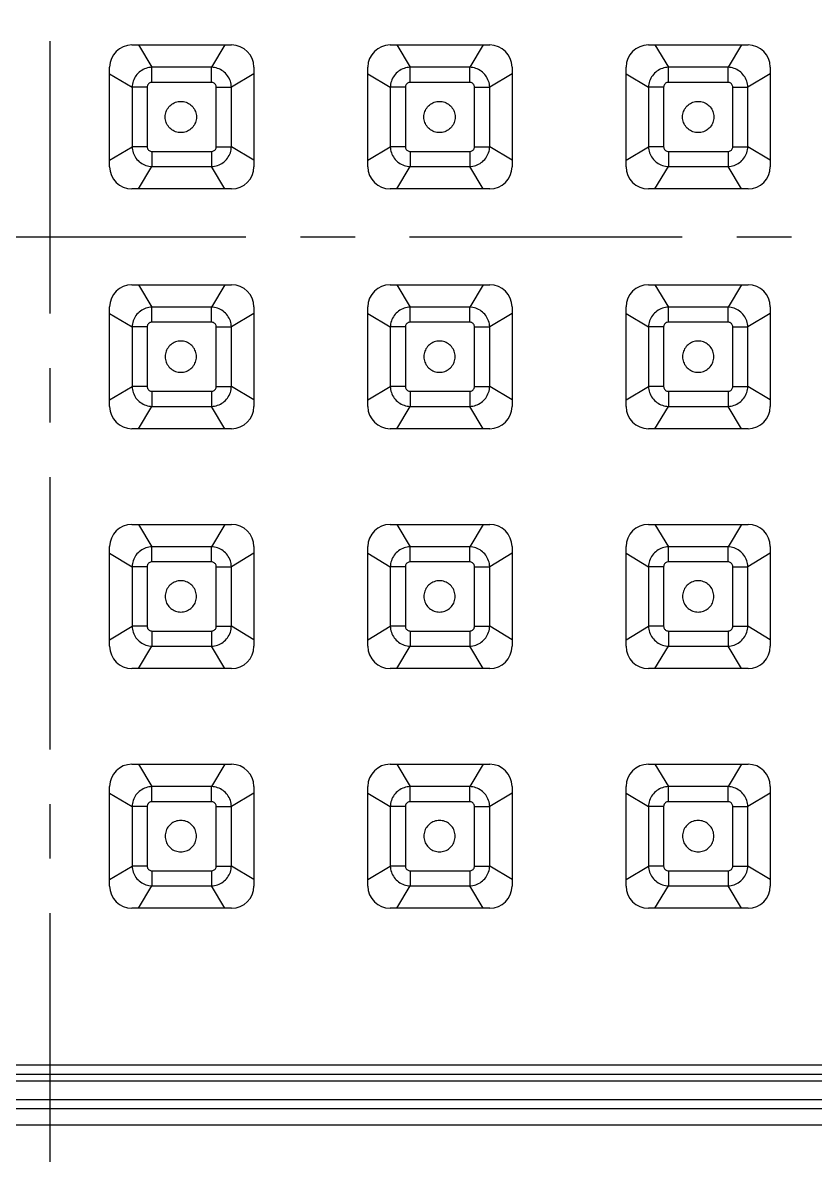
# Model space of a CAD drawing. Extents: x 3970 to 4390, y 960 to 1257.
# Drawn here: x 4082.11 to 4107.55, y 1004.4 to 1040.78 of the extents above; entities that cross this region are included whole.
import ezdxf

# ---------------------------------------------------------------- set-up
doc = ezdxf.new("R2010")
doc.units = 0
doc.header["$LTSCALE"] = 7
doc.header["$MEASUREMENT"] = 0
doc.linetypes.add('CENTER', pattern=[2, 1.25, -0.25, 0.25, -0.25])
doc.layers.get('0').update_dxf_attribs({"color": 2, "linetype": 'CONTINUOUS'})
doc.layers.add('CL', color=1, linetype='CENTER')

msp = doc.modelspace()

# ---------------------------------------------------------------- linework, layer by layer
at = {"linetype": 'Continuous'}
for p, q in [((4085.616, 1040.062), (4088.816, 1040.062)), ((4085.829, 1040.062), (4086.259, 1039.344)), ((4088.604, 1040.062), (4088.173, 1039.344)), ((4093.902, 1040.062), (4097.102, 1040.062)), ((4094.114, 1040.062), (4094.545, 1039.344)), ((4096.889, 1040.062), (4096.459, 1039.344)), ((4102.188, 1040.062), (4105.388, 1040.062)), ((4102.4, 1040.062), (4102.831, 1039.344)), ((4105.175, 1040.062), (4104.744, 1039.344)), ((4084.904, 1036.149), (4084.904, 1039.349)), ((4086.259, 1038.859), (4086.259, 1039.344)), ((4088.173, 1039.344), (4086.259, 1039.344)), ((4088.173, 1038.859), (4088.173, 1039.344)), ((4089.529, 1039.349), (4089.529, 1036.149)), ((4093.189, 1036.149), (4093.189, 1039.349)), ((4094.545, 1038.859), (4094.545, 1039.344)), ((4096.459, 1039.344), (4094.545, 1039.344)), ((4096.459, 1038.859), (4096.459, 1039.344)), ((4097.814, 1039.349), (4097.814, 1036.149)), ((4101.475, 1036.149), (4101.475, 1039.349)), ((4102.831, 1038.859), (4102.831, 1039.344)), ((4104.744, 1039.344), (4102.831, 1039.344)), ((4104.744, 1038.859), (4104.744, 1039.344)), ((4106.1, 1039.349), (4106.1, 1036.149)), ((4084.904, 1039.137), (4085.621, 1038.706)), ((4089.529, 1039.137), (4088.811, 1038.706)), ((4093.189, 1039.137), (4093.907, 1038.706)), ((4097.814, 1039.137), (4097.097, 1038.706)), ((4101.475, 1039.137), (4102.193, 1038.706)), ((4106.1, 1039.137), (4105.382, 1038.706)), ((4086.107, 1038.706), (4085.621, 1038.706)), ((4085.621, 1038.706), (4085.621, 1036.792)), ((4086.107, 1038.706), (4086.107, 1036.792)), ((4088.173, 1038.859), (4086.259, 1038.859)), ((4088.326, 1038.706), (4088.811, 1038.706)), ((4088.326, 1036.792), (4088.326, 1038.706)), ((4088.811, 1036.792), (4088.811, 1038.706)), ((4094.392, 1038.706), (4093.907, 1038.706)), ((4093.907, 1038.706), (4093.907, 1036.792)), ((4094.392, 1038.706), (4094.392, 1036.792)), ((4096.459, 1038.859), (4094.545, 1038.859)), ((4096.611, 1038.706), (4097.097, 1038.706)), ((4096.611, 1036.792), (4096.611, 1038.706)), ((4097.097, 1036.792), (4097.097, 1038.706)), ((4102.678, 1038.706), (4102.193, 1038.706)), ((4102.193, 1038.706), (4102.193, 1036.792)), ((4102.678, 1038.706), (4102.678, 1036.792)), ((4104.744, 1038.859), (4102.831, 1038.859)), ((4104.897, 1038.706), (4105.382, 1038.706)), ((4104.897, 1036.792), (4104.897, 1038.706)), ((4105.382, 1036.792), (4105.382, 1038.706)), ((4084.904, 1036.362), (4085.621, 1036.792)), ((4086.107, 1036.792), (4085.621, 1036.792)), ((4088.326, 1036.792), (4088.811, 1036.792)), ((4089.529, 1036.362), (4088.811, 1036.792)), ((4093.189, 1036.362), (4093.907, 1036.792)), ((4094.392, 1036.792), (4093.907, 1036.792)), ((4096.611, 1036.792), (4097.097, 1036.792)), ((4097.814, 1036.362), (4097.097, 1036.792)), ((4101.475, 1036.362), (4102.193, 1036.792)), ((4102.678, 1036.792), (4102.193, 1036.792)), ((4104.897, 1036.792), (4105.382, 1036.792)), ((4106.1, 1036.362), (4105.382, 1036.792)), ((4086.259, 1036.64), (4086.259, 1036.155)), ((4086.259, 1036.64), (4088.173, 1036.64)), ((4088.173, 1036.64), (4088.173, 1036.155)), ((4094.545, 1036.64), (4094.545, 1036.155)), ((4094.545, 1036.64), (4096.459, 1036.64)), ((4096.459, 1036.64), (4096.459, 1036.155)), ((4102.831, 1036.64), (4102.831, 1036.155)), ((4102.831, 1036.64), (4104.744, 1036.64)), ((4104.744, 1036.64), (4104.744, 1036.155)), ((4085.829, 1035.437), (4086.259, 1036.155)), ((4086.259, 1036.155), (4088.173, 1036.155)), ((4088.604, 1035.437), (4088.173, 1036.155)), ((4094.114, 1035.437), (4094.545, 1036.155)), ((4094.545, 1036.155), (4096.459, 1036.155)), ((4096.889, 1035.437), (4096.459, 1036.155)), ((4102.4, 1035.437), (4102.831, 1036.155)), ((4102.831, 1036.155), (4104.744, 1036.155)), ((4105.175, 1035.437), (4104.744, 1036.155)), ((4088.816, 1035.437), (4085.616, 1035.437)), ((4097.102, 1035.437), (4093.902, 1035.437)), ((4105.388, 1035.437), (4102.188, 1035.437)), ((4085.616, 1032.362), (4088.816, 1032.362)), ((4085.829, 1032.362), (4086.259, 1031.644)), ((4088.604, 1032.362), (4088.173, 1031.644)), ((4093.902, 1032.362), (4097.102, 1032.362)), ((4094.114, 1032.362), (4094.545, 1031.644)), ((4096.889, 1032.362), (4096.459, 1031.644)), ((4102.188, 1032.362), (4105.388, 1032.362)), ((4102.4, 1032.362), (4102.831, 1031.644)), ((4105.175, 1032.362), (4104.744, 1031.644)), ((4084.904, 1028.449), (4084.904, 1031.649)), ((4089.529, 1031.649), (4089.529, 1028.449)), ((4093.189, 1028.449), (4093.189, 1031.649)), ((4097.814, 1031.649), (4097.814, 1028.449)), ((4101.475, 1028.449), (4101.475, 1031.649)), ((4106.1, 1031.649), (4106.1, 1028.449)), ((4084.904, 1031.437), (4085.621, 1031.006)), ((4086.259, 1031.159), (4086.259, 1031.644)), ((4088.173, 1031.644), (4086.259, 1031.644)), ((4088.173, 1031.159), (4088.173, 1031.644)), ((4089.529, 1031.437), (4088.811, 1031.006)), ((4093.189, 1031.437), (4093.907, 1031.006)), ((4094.545, 1031.159), (4094.545, 1031.644)), ((4096.459, 1031.644), (4094.545, 1031.644)), ((4096.459, 1031.159), (4096.459, 1031.644)), ((4097.814, 1031.437), (4097.097, 1031.006)), ((4101.475, 1031.437), (4102.193, 1031.006)), ((4102.831, 1031.159), (4102.831, 1031.644)), ((4104.744, 1031.644), (4102.831, 1031.644)), ((4104.744, 1031.159), (4104.744, 1031.644)), ((4106.1, 1031.437), (4105.382, 1031.006)), ((4086.107, 1031.006), (4085.621, 1031.006)), ((4085.621, 1031.006), (4085.621, 1029.092)), ((4086.107, 1031.006), (4086.107, 1029.092)), ((4088.173, 1031.159), (4086.259, 1031.159)), ((4088.326, 1031.006), (4088.811, 1031.006)), ((4088.326, 1029.092), (4088.326, 1031.006)), ((4088.811, 1029.092), (4088.811, 1031.006)), ((4093.907, 1031.006), (4093.907, 1029.092)), ((4094.392, 1031.006), (4093.907, 1031.006)), ((4094.392, 1031.006), (4094.392, 1029.092)), ((4096.459, 1031.159), (4094.545, 1031.159)), ((4096.611, 1029.092), (4096.611, 1031.006)), ((4096.611, 1031.006), (4097.097, 1031.006)), ((4097.097, 1029.092), (4097.097, 1031.006)), ((4102.193, 1031.006), (4102.193, 1029.092)), ((4102.678, 1031.006), (4102.193, 1031.006)), ((4102.678, 1031.006), (4102.678, 1029.092)), ((4104.744, 1031.159), (4102.831, 1031.159)), ((4104.897, 1029.092), (4104.897, 1031.006)), ((4104.897, 1031.006), (4105.382, 1031.006)), ((4105.382, 1029.092), (4105.382, 1031.006)), ((4084.904, 1028.662), (4085.621, 1029.092)), ((4086.107, 1029.092), (4085.621, 1029.092)), ((4086.259, 1028.94), (4086.259, 1028.455)), ((4086.259, 1028.94), (4088.173, 1028.94)), ((4088.173, 1028.94), (4088.173, 1028.455)), ((4088.326, 1029.092), (4088.811, 1029.092)), ((4089.529, 1028.662), (4088.811, 1029.092)), ((4093.189, 1028.662), (4093.907, 1029.092)), ((4094.392, 1029.092), (4093.907, 1029.092)), ((4094.545, 1028.94), (4094.545, 1028.455)), ((4094.545, 1028.94), (4096.459, 1028.94)), ((4096.459, 1028.94), (4096.459, 1028.455)), ((4096.611, 1029.092), (4097.097, 1029.092)), ((4097.814, 1028.662), (4097.097, 1029.092)), ((4101.475, 1028.662), (4102.193, 1029.092)), ((4102.678, 1029.092), (4102.193, 1029.092)), ((4102.831, 1028.94), (4102.831, 1028.455)), ((4102.831, 1028.94), (4104.744, 1028.94)), ((4104.744, 1028.94), (4104.744, 1028.455)), ((4104.897, 1029.092), (4105.382, 1029.092)), ((4106.1, 1028.662), (4105.382, 1029.092)), ((4085.829, 1027.737), (4086.259, 1028.455)), ((4086.259, 1028.455), (4088.173, 1028.455)), ((4088.604, 1027.737), (4088.173, 1028.455)), ((4094.114, 1027.737), (4094.545, 1028.455)), ((4094.545, 1028.455), (4096.459, 1028.455)), ((4096.889, 1027.737), (4096.459, 1028.455)), ((4102.4, 1027.737), (4102.831, 1028.455)), ((4102.831, 1028.455), (4104.744, 1028.455)), ((4105.175, 1027.737), (4104.744, 1028.455)), ((4088.816, 1027.737), (4085.616, 1027.737)), ((4097.102, 1027.737), (4093.902, 1027.737)), ((4105.388, 1027.737), (4102.188, 1027.737)), ((4085.616, 1024.662), (4088.816, 1024.662)), ((4085.829, 1024.662), (4086.259, 1023.944)), ((4088.604, 1024.662), (4088.173, 1023.944)), ((4093.902, 1024.662), (4097.102, 1024.662)), ((4094.114, 1024.662), (4094.545, 1023.944)), ((4096.889, 1024.662), (4096.459, 1023.944)), ((4102.188, 1024.662), (4105.388, 1024.662)), ((4102.4, 1024.662), (4102.831, 1023.944)), ((4105.175, 1024.662), (4104.744, 1023.944)), ((4084.904, 1020.749), (4084.904, 1023.949)), ((4084.904, 1023.737), (4085.621, 1023.306)), ((4086.259, 1023.459), (4086.259, 1023.944)), ((4088.173, 1023.944), (4086.259, 1023.944)), ((4088.173, 1023.459), (4088.173, 1023.944)), ((4089.529, 1023.737), (4088.811, 1023.306)), ((4089.529, 1023.949), (4089.529, 1020.749)), ((4093.189, 1020.749), (4093.189, 1023.949)), ((4093.189, 1023.737), (4093.907, 1023.306)), ((4094.545, 1023.459), (4094.545, 1023.944)), ((4096.459, 1023.944), (4094.545, 1023.944)), ((4096.459, 1023.459), (4096.459, 1023.944)), ((4097.814, 1023.737), (4097.097, 1023.306)), ((4097.814, 1023.949), (4097.814, 1020.749)), ((4101.475, 1020.749), (4101.475, 1023.949)), ((4101.475, 1023.737), (4102.193, 1023.306)), ((4102.831, 1023.459), (4102.831, 1023.944)), ((4104.744, 1023.944), (4102.831, 1023.944)), ((4104.744, 1023.459), (4104.744, 1023.944)), ((4106.1, 1023.737), (4105.382, 1023.306)), ((4106.1, 1023.949), (4106.1, 1020.749)), ((4086.107, 1023.306), (4085.621, 1023.306)), ((4085.621, 1023.306), (4085.621, 1021.392)), ((4086.107, 1023.306), (4086.107, 1021.392)), ((4088.173, 1023.459), (4086.259, 1023.459)), ((4088.326, 1023.306), (4088.811, 1023.306)), ((4088.326, 1021.392), (4088.326, 1023.306)), ((4088.811, 1021.392), (4088.811, 1023.306)), ((4094.392, 1023.306), (4093.907, 1023.306)), ((4093.907, 1023.306), (4093.907, 1021.392)), ((4094.392, 1023.306), (4094.392, 1021.392)), ((4096.459, 1023.459), (4094.545, 1023.459)), ((4096.611, 1023.306), (4097.097, 1023.306)), ((4096.611, 1021.392), (4096.611, 1023.306)), ((4097.097, 1021.392), (4097.097, 1023.306)), ((4102.678, 1023.306), (4102.193, 1023.306)), ((4102.193, 1023.306), (4102.193, 1021.392)), ((4102.678, 1023.306), (4102.678, 1021.392)), ((4104.744, 1023.459), (4102.831, 1023.459)), ((4104.897, 1023.306), (4105.382, 1023.306)), ((4104.897, 1021.392), (4104.897, 1023.306)), ((4105.382, 1021.392), (4105.382, 1023.306)), ((4084.904, 1020.962), (4085.621, 1021.392)), ((4086.107, 1021.392), (4085.621, 1021.392)), ((4086.259, 1021.24), (4086.259, 1020.755)), ((4086.259, 1021.24), (4088.173, 1021.24)), ((4088.173, 1021.24), (4088.173, 1020.755)), ((4088.326, 1021.392), (4088.811, 1021.392)), ((4089.529, 1020.962), (4088.811, 1021.392)), ((4093.189, 1020.962), (4093.907, 1021.392)), ((4094.392, 1021.392), (4093.907, 1021.392)), ((4094.545, 1021.24), (4094.545, 1020.755)), ((4094.545, 1021.24), (4096.459, 1021.24)), ((4096.459, 1021.24), (4096.459, 1020.755)), ((4096.611, 1021.392), (4097.097, 1021.392)), ((4097.814, 1020.962), (4097.097, 1021.392)), ((4101.475, 1020.962), (4102.193, 1021.392)), ((4102.678, 1021.392), (4102.193, 1021.392)), ((4102.831, 1021.24), (4102.831, 1020.755)), ((4102.831, 1021.24), (4104.744, 1021.24)), ((4104.744, 1021.24), (4104.744, 1020.755)), ((4104.897, 1021.392), (4105.382, 1021.392)), ((4106.1, 1020.962), (4105.382, 1021.392)), ((4085.829, 1020.037), (4086.259, 1020.755)), ((4086.259, 1020.755), (4088.173, 1020.755)), ((4088.604, 1020.037), (4088.173, 1020.755)), ((4094.114, 1020.037), (4094.545, 1020.755)), ((4094.545, 1020.755), (4096.459, 1020.755)), ((4096.889, 1020.037), (4096.459, 1020.755)), ((4102.4, 1020.037), (4102.831, 1020.755)), ((4102.831, 1020.755), (4104.744, 1020.755)), ((4105.175, 1020.037), (4104.744, 1020.755)), ((4088.816, 1020.037), (4085.616, 1020.037)), ((4097.102, 1020.037), (4093.902, 1020.037)), ((4105.388, 1020.037), (4102.188, 1020.037)), ((4085.616, 1016.962), (4088.816, 1016.962)), ((4085.829, 1016.962), (4086.259, 1016.244)), ((4088.604, 1016.962), (4088.173, 1016.244)), ((4093.902, 1016.962), (4097.102, 1016.962)), ((4094.114, 1016.962), (4094.545, 1016.244)), ((4096.889, 1016.962), (4096.459, 1016.244)), ((4102.188, 1016.962), (4105.388, 1016.962)), ((4102.4, 1016.962), (4102.831, 1016.244)), ((4105.175, 1016.962), (4104.744, 1016.244)), ((4084.904, 1013.049), (4084.904, 1016.249)), ((4084.904, 1016.037), (4085.621, 1015.606)), ((4086.259, 1015.759), (4086.259, 1016.244)), ((4088.173, 1016.244), (4086.259, 1016.244)), ((4088.173, 1015.759), (4088.173, 1016.244)), ((4089.529, 1016.037), (4088.811, 1015.606)), ((4089.529, 1016.249), (4089.529, 1013.049)), ((4093.189, 1013.049), (4093.189, 1016.249)), ((4093.189, 1016.037), (4093.907, 1015.606)), ((4094.545, 1015.759), (4094.545, 1016.244)), ((4096.459, 1016.244), (4094.545, 1016.244)), ((4096.459, 1015.759), (4096.459, 1016.244)), ((4097.814, 1016.037), (4097.097, 1015.606)), ((4097.814, 1016.249), (4097.814, 1013.049)), ((4101.475, 1013.049), (4101.475, 1016.249)), ((4101.475, 1016.037), (4102.193, 1015.606)), ((4102.831, 1015.759), (4102.831, 1016.244)), ((4104.744, 1016.244), (4102.831, 1016.244)), ((4104.744, 1015.759), (4104.744, 1016.244)), ((4106.1, 1016.037), (4105.382, 1015.606)), ((4106.1, 1016.249), (4106.1, 1013.049)), ((4088.173, 1015.759), (4086.259, 1015.759)), ((4096.459, 1015.759), (4094.545, 1015.759)), ((4104.744, 1015.759), (4102.831, 1015.759)), ((4086.107, 1015.606), (4085.621, 1015.606)), ((4085.621, 1015.606), (4085.621, 1013.692)), ((4086.107, 1015.606), (4086.107, 1013.692)), ((4088.326, 1015.606), (4088.811, 1015.606)), ((4088.326, 1013.692), (4088.326, 1015.606)), ((4088.811, 1013.692), (4088.811, 1015.606)), ((4094.392, 1015.606), (4093.907, 1015.606)), ((4093.907, 1015.606), (4093.907, 1013.692)), ((4094.392, 1015.606), (4094.392, 1013.692)), ((4096.611, 1015.606), (4097.097, 1015.606)), ((4096.611, 1013.692), (4096.611, 1015.606)), ((4097.097, 1013.692), (4097.097, 1015.606)), ((4102.678, 1015.606), (4102.193, 1015.606)), ((4102.193, 1015.606), (4102.193, 1013.692)), ((4102.678, 1015.606), (4102.678, 1013.692)), ((4104.897, 1015.606), (4105.382, 1015.606)), ((4104.897, 1013.692), (4104.897, 1015.606)), ((4105.382, 1013.692), (4105.382, 1015.606)), ((4084.904, 1013.262), (4085.621, 1013.692)), ((4086.107, 1013.692), (4085.621, 1013.692)), ((4086.259, 1013.54), (4086.259, 1013.055)), ((4086.259, 1013.54), (4088.173, 1013.54)), ((4088.173, 1013.54), (4088.173, 1013.055)), ((4088.326, 1013.692), (4088.811, 1013.692)), ((4089.529, 1013.262), (4088.811, 1013.692)), ((4093.189, 1013.262), (4093.907, 1013.692)), ((4094.392, 1013.692), (4093.907, 1013.692)), ((4094.545, 1013.54), (4094.545, 1013.055)), ((4094.545, 1013.54), (4096.459, 1013.54)), ((4096.459, 1013.54), (4096.459, 1013.055)), ((4096.611, 1013.692), (4097.097, 1013.692)), ((4097.814, 1013.262), (4097.097, 1013.692)), ((4101.475, 1013.262), (4102.193, 1013.692)), ((4102.678, 1013.692), (4102.193, 1013.692)), ((4102.831, 1013.54), (4102.831, 1013.055)), ((4102.831, 1013.54), (4104.744, 1013.54)), ((4104.744, 1013.54), (4104.744, 1013.055)), ((4104.897, 1013.692), (4105.382, 1013.692)), ((4106.1, 1013.262), (4105.382, 1013.692)), ((4085.829, 1012.337), (4086.259, 1013.055)), ((4086.259, 1013.055), (4088.173, 1013.055)), ((4088.604, 1012.337), (4088.173, 1013.055)), ((4094.114, 1012.337), (4094.545, 1013.055)), ((4094.545, 1013.055), (4096.459, 1013.055)), ((4096.889, 1012.337), (4096.459, 1013.055)), ((4102.4, 1012.337), (4102.831, 1013.055)), ((4102.831, 1013.055), (4104.744, 1013.055)), ((4105.175, 1012.337), (4104.744, 1013.055)), ((4088.816, 1012.337), (4085.616, 1012.337)), ((4097.102, 1012.337), (4093.902, 1012.337)), ((4105.388, 1012.337), (4102.188, 1012.337))]:
    msp.add_line(p, q, dxfattribs=at)
at = {"color": 7, "linetype": 'Continuous'}
for p, q in [((4116.573, 1007.299), (4049.573, 1007.299)), ((4116.573, 1006.999), (4049.573, 1006.999)), ((4049.573, 1006.799), (4116.573, 1006.799)), ((4049.573, 1006.199), (4116.573, 1006.199)), ((4116.573, 1005.899), (4049.573, 1005.899))]:
    msp.add_line(p, q, dxfattribs=at)
at = {"linetype": 'Continuous'}
for centre, start, end in [((4085.616, 1039.349), 90, 180), ((4088.816, 1039.349), 0, 90), ((4093.902, 1039.349), 90, 180), ((4097.102, 1039.349), 0, 90), ((4102.188, 1039.349), 90, 180), ((4105.388, 1039.349), 0, 90), ((4085.616, 1036.149), 180, 270), ((4088.816, 1036.149), 270, 0), ((4093.902, 1036.149), 180, 270), ((4097.102, 1036.149), 270, 0), ((4102.188, 1036.149), 180, 270), ((4105.388, 1036.149), 270, 0), ((4085.616, 1031.649), 90, 180), ((4088.816, 1031.649), 0, 90), ((4093.902, 1031.649), 90, 180), ((4097.102, 1031.649), 0, 90), ((4102.188, 1031.649), 90, 180), ((4105.388, 1031.649), 0, 90), ((4085.616, 1028.449), 180, 270), ((4088.816, 1028.449), 270, 0), ((4093.902, 1028.449), 180, 270), ((4097.102, 1028.449), 270, 0), ((4102.188, 1028.449), 180, 270), ((4105.388, 1028.449), 270, 0), ((4085.616, 1023.949), 90, 180), ((4088.816, 1023.949), 0, 90), ((4093.902, 1023.949), 90, 180), ((4097.102, 1023.949), 0, 90), ((4102.188, 1023.949), 90, 180), ((4105.388, 1023.949), 0, 90), ((4085.616, 1020.749), 180, 270), ((4088.816, 1020.749), 270, 0), ((4093.902, 1020.749), 180, 270), ((4097.102, 1020.749), 270, 0), ((4102.188, 1020.749), 180, 270), ((4105.388, 1020.749), 270, 0), ((4085.616, 1016.249), 90, 180), ((4088.816, 1016.249), 0, 90), ((4093.902, 1016.249), 90, 180), ((4097.102, 1016.249), 0, 90), ((4102.188, 1016.249), 90, 180), ((4105.388, 1016.249), 0, 90), ((4085.616, 1013.049), 180, 270), ((4088.816, 1013.049), 270, 0), ((4093.902, 1013.049), 180, 270), ((4097.102, 1013.049), 270, 0), ((4102.188, 1013.049), 180, 270), ((4105.388, 1013.049), 270, 0)]:
    msp.add_arc(centre, 0.713, start, end, dxfattribs=at)
for points, start_tangent, end_tangent in [([(4086.259, 1039.344), (4086.066, 1039.309), (4085.89, 1039.216), (4085.749, 1039.075), (4085.657, 1038.899), (4085.621, 1038.706)], (-0.99963, -0.027186), (-0.026957, -0.999637)), ([(4088.811, 1038.706), (4088.776, 1038.899), (4088.683, 1039.075), (4088.542, 1039.216), (4088.366, 1039.309), (4088.173, 1039.344)], (-0.027186, 0.99963), (-0.999637, 0.026957)), ([(4094.545, 1039.344), (4094.352, 1039.309), (4094.176, 1039.216), (4094.035, 1039.075), (4093.942, 1038.899), (4093.907, 1038.706)], (-0.99963, -0.027186), (-0.026957, -0.999637)), ([(4097.097, 1038.706), (4097.061, 1038.899), (4096.969, 1039.075), (4096.828, 1039.216), (4096.652, 1039.309), (4096.459, 1039.344)], (-0.027186, 0.99963), (-0.999637, 0.026957)), ([(4102.831, 1039.344), (4102.638, 1039.309), (4102.462, 1039.216), (4102.321, 1039.075), (4102.228, 1038.899), (4102.193, 1038.706)], (-0.99963, -0.027186), (-0.026957, -0.999637)), ([(4105.382, 1038.706), (4105.347, 1038.899), (4105.255, 1039.075), (4105.113, 1039.216), (4104.938, 1039.309), (4104.744, 1039.344)], (-0.027186, 0.99963), (-0.999637, 0.026957)), ([(4086.259, 1038.859), (4086.214, 1038.852), (4086.171, 1038.83), (4086.136, 1038.795), (4086.114, 1038.751), (4086.107, 1038.706)], (-1, -0.000016), (0.000439, -1)), ([(4088.326, 1038.706), (4088.319, 1038.751), (4088.297, 1038.794), (4088.262, 1038.83), (4088.218, 1038.852), (4088.173, 1038.859)], (-0.000016, 1), (-1, -0.000439)), ([(4094.545, 1038.859), (4094.5, 1038.852), (4094.457, 1038.83), (4094.422, 1038.795), (4094.399, 1038.751), (4094.392, 1038.706)], (-1, -0.000016), (0.000439, -1)), ([(4096.611, 1038.706), (4096.604, 1038.751), (4096.582, 1038.794), (4096.547, 1038.83), (4096.504, 1038.852), (4096.459, 1038.859)], (-0.000016, 1), (-1, -0.000439)), ([(4102.831, 1038.859), (4102.786, 1038.852), (4102.742, 1038.83), (4102.707, 1038.795), (4102.685, 1038.751), (4102.678, 1038.706)], (-1, -0.000016), (0.000439, -1)), ([(4104.897, 1038.706), (4104.89, 1038.751), (4104.868, 1038.794), (4104.833, 1038.83), (4104.79, 1038.852), (4104.744, 1038.859)], (-0.000016, 1), (-1, -0.000439)), ([(4087.188, 1037.246), (4087.016, 1037.276), (4086.865, 1037.363), (4086.753, 1037.497), (4086.694, 1037.661), (4086.694, 1037.835), (4086.753, 1037.999), (4086.865, 1038.132), (4087.016, 1038.219), (4087.188, 1038.25)], (-1, 0), (1, 0)), ([(4087.188, 1038.25), (4087.359, 1038.219), (4087.51, 1038.132), (4087.622, 1037.999), (4087.681, 1037.835), (4087.681, 1037.661), (4087.622, 1037.497), (4087.51, 1037.363), (4087.359, 1037.276), (4087.188, 1037.246)], (1, 0), (-1, 0)), ([(4095.488, 1037.246), (4095.316, 1037.276), (4095.165, 1037.363), (4095.053, 1037.497), (4094.994, 1037.661), (4094.994, 1037.835), (4095.053, 1037.999), (4095.165, 1038.132), (4095.316, 1038.219), (4095.488, 1038.25)], (-1, 0), (1, 0)), ([(4095.488, 1038.25), (4095.659, 1038.219), (4095.81, 1038.132), (4095.922, 1037.999), (4095.981, 1037.835), (4095.981, 1037.661), (4095.922, 1037.497), (4095.81, 1037.363), (4095.659, 1037.276), (4095.488, 1037.246)], (1, 0), (-1, 0)), ([(4103.788, 1037.246), (4103.616, 1037.276), (4103.465, 1037.363), (4103.353, 1037.497), (4103.294, 1037.661), (4103.294, 1037.835), (4103.353, 1037.999), (4103.465, 1038.132), (4103.616, 1038.219), (4103.788, 1038.25)], (-1, 0), (1, 0)), ([(4103.788, 1038.25), (4103.959, 1038.219), (4104.11, 1038.132), (4104.222, 1037.999), (4104.281, 1037.835), (4104.281, 1037.661), (4104.222, 1037.497), (4104.11, 1037.363), (4103.959, 1037.276), (4103.788, 1037.246)], (1, 0), (-1, 0)), ([(4085.621, 1036.792), (4085.657, 1036.599), (4085.749, 1036.423), (4085.89, 1036.282), (4086.066, 1036.19), (4086.259, 1036.155)], (0.027186, -0.99963), (0.999637, -0.026957)), ([(4086.107, 1036.792), (4086.114, 1036.747), (4086.136, 1036.704), (4086.171, 1036.669), (4086.214, 1036.647), (4086.259, 1036.64)], (0.000016, -1), (1, 0.000439)), ([(4088.173, 1036.155), (4088.366, 1036.19), (4088.542, 1036.282), (4088.683, 1036.423), (4088.776, 1036.599), (4088.811, 1036.792)], (0.99963, 0.027186), (0.026957, 0.999637)), ([(4088.173, 1036.64), (4088.218, 1036.647), (4088.261, 1036.669), (4088.296, 1036.704), (4088.319, 1036.747), (4088.326, 1036.792)], (1, 0.000016), (-0.000439, 1)), ([(4093.907, 1036.792), (4093.942, 1036.599), (4094.035, 1036.423), (4094.176, 1036.282), (4094.352, 1036.19), (4094.545, 1036.155)], (0.027186, -0.99963), (0.999637, -0.026957)), ([(4094.392, 1036.792), (4094.399, 1036.747), (4094.421, 1036.704), (4094.456, 1036.669), (4094.5, 1036.647), (4094.545, 1036.64)], (0.000016, -1), (1, 0.000439)), ([(4096.459, 1036.155), (4096.652, 1036.19), (4096.828, 1036.282), (4096.969, 1036.423), (4097.061, 1036.599), (4097.097, 1036.792)], (0.99963, 0.027186), (0.026957, 0.999637)), ([(4096.459, 1036.64), (4096.504, 1036.647), (4096.547, 1036.669), (4096.582, 1036.704), (4096.604, 1036.747), (4096.611, 1036.792)], (1, 0.000016), (-0.000439, 1)), ([(4102.193, 1036.792), (4102.228, 1036.599), (4102.321, 1036.423), (4102.462, 1036.282), (4102.638, 1036.19), (4102.831, 1036.155)], (0.027186, -0.99963), (0.999637, -0.026957)), ([(4102.678, 1036.792), (4102.685, 1036.747), (4102.707, 1036.704), (4102.742, 1036.669), (4102.786, 1036.647), (4102.831, 1036.64)], (0.000016, -1), (1, 0.000439)), ([(4104.744, 1036.155), (4104.937, 1036.19), (4105.113, 1036.282), (4105.255, 1036.423), (4105.347, 1036.599), (4105.382, 1036.792)], (0.99963, 0.027186), (0.026957, 0.999637)), ([(4104.744, 1036.64), (4104.789, 1036.647), (4104.833, 1036.669), (4104.868, 1036.704), (4104.89, 1036.747), (4104.897, 1036.792)], (1, 0.000016), (-0.000439, 1)), ([(4086.259, 1031.644), (4086.066, 1031.609), (4085.89, 1031.516), (4085.749, 1031.375), (4085.657, 1031.199), (4085.621, 1031.006)], (-0.99963, -0.027186), (-0.026957, -0.999637)), ([(4088.811, 1031.006), (4088.776, 1031.199), (4088.683, 1031.375), (4088.542, 1031.516), (4088.366, 1031.609), (4088.173, 1031.644)], (-0.027186, 0.99963), (-0.999637, 0.026957)), ([(4094.545, 1031.644), (4094.352, 1031.609), (4094.176, 1031.516), (4094.035, 1031.375), (4093.942, 1031.199), (4093.907, 1031.006)], (-0.99963, -0.027186), (-0.026957, -0.999637)), ([(4097.097, 1031.006), (4097.061, 1031.199), (4096.969, 1031.375), (4096.828, 1031.516), (4096.652, 1031.609), (4096.459, 1031.644)], (-0.027186, 0.99963), (-0.999637, 0.026957)), ([(4102.831, 1031.644), (4102.638, 1031.609), (4102.462, 1031.516), (4102.321, 1031.375), (4102.228, 1031.199), (4102.193, 1031.006)], (-0.99963, -0.027186), (-0.026957, -0.999637)), ([(4105.382, 1031.006), (4105.347, 1031.199), (4105.255, 1031.375), (4105.113, 1031.516), (4104.938, 1031.609), (4104.744, 1031.644)], (-0.027186, 0.99963), (-0.999637, 0.026957)), ([(4086.259, 1031.159), (4086.214, 1031.152), (4086.171, 1031.13), (4086.136, 1031.095), (4086.114, 1031.051), (4086.107, 1031.006)], (-1, -0.000016), (0.000439, -1)), ([(4088.326, 1031.006), (4088.319, 1031.051), (4088.297, 1031.094), (4088.262, 1031.13), (4088.218, 1031.152), (4088.173, 1031.159)], (-0.000016, 1), (-1, -0.000439)), ([(4094.545, 1031.159), (4094.5, 1031.152), (4094.457, 1031.13), (4094.422, 1031.095), (4094.399, 1031.051), (4094.392, 1031.006)], (-1, -0.000016), (0.000439, -1)), ([(4096.611, 1031.006), (4096.604, 1031.051), (4096.582, 1031.094), (4096.547, 1031.13), (4096.504, 1031.152), (4096.459, 1031.159)], (-0.000016, 1), (-1, -0.000439)), ([(4102.831, 1031.159), (4102.786, 1031.152), (4102.742, 1031.13), (4102.707, 1031.095), (4102.685, 1031.051), (4102.678, 1031.006)], (-1, -0.000016), (0.000439, -1)), ([(4104.897, 1031.006), (4104.89, 1031.051), (4104.868, 1031.094), (4104.833, 1031.13), (4104.79, 1031.152), (4104.744, 1031.159)], (-0.000016, 1), (-1, -0.000439)), ([(4087.188, 1030.553), (4087.016, 1030.522), (4086.865, 1030.435), (4086.753, 1030.302), (4086.694, 1030.138), (4086.694, 1029.964), (4086.753, 1029.8), (4086.865, 1029.666), (4087.016, 1029.579), (4087.188, 1029.549)], (-1, 0), (1, 0)), ([(4087.188, 1029.549), (4087.359, 1029.579), (4087.51, 1029.666), (4087.622, 1029.8), (4087.681, 1029.964), (4087.681, 1030.138), (4087.622, 1030.302), (4087.51, 1030.435), (4087.359, 1030.522), (4087.188, 1030.553)], (1, 0), (-1, 0)), ([(4095.488, 1030.553), (4095.316, 1030.522), (4095.165, 1030.435), (4095.053, 1030.302), (4094.994, 1030.138), (4094.994, 1029.964), (4095.053, 1029.8), (4095.165, 1029.666), (4095.316, 1029.579), (4095.488, 1029.549)], (-1, 0), (1, 0)), ([(4095.488, 1029.549), (4095.659, 1029.579), (4095.81, 1029.666), (4095.922, 1029.8), (4095.981, 1029.964), (4095.981, 1030.138), (4095.922, 1030.302), (4095.81, 1030.435), (4095.659, 1030.522), (4095.488, 1030.553)], (1, 0), (-1, 0)), ([(4103.788, 1030.553), (4103.616, 1030.522), (4103.465, 1030.435), (4103.353, 1030.302), (4103.294, 1030.138), (4103.294, 1029.964), (4103.353, 1029.8), (4103.465, 1029.666), (4103.616, 1029.579), (4103.788, 1029.549)], (-1, 0), (1, 0)), ([(4103.788, 1029.549), (4103.959, 1029.579), (4104.11, 1029.666), (4104.222, 1029.8), (4104.281, 1029.964), (4104.281, 1030.138), (4104.222, 1030.302), (4104.11, 1030.435), (4103.959, 1030.522), (4103.788, 1030.553)], (1, 0), (-1, 0)), ([(4085.621, 1029.092), (4085.657, 1028.899), (4085.749, 1028.723), (4085.89, 1028.582), (4086.066, 1028.49), (4086.259, 1028.455)], (0.027186, -0.99963), (0.999637, -0.026957)), ([(4086.107, 1029.092), (4086.114, 1029.047), (4086.136, 1029.004), (4086.171, 1028.969), (4086.214, 1028.947), (4086.259, 1028.94)], (0.000016, -1), (1, 0.000439)), ([(4088.173, 1028.94), (4088.218, 1028.947), (4088.261, 1028.969), (4088.296, 1029.004), (4088.319, 1029.047), (4088.326, 1029.092)], (1, 0.000016), (-0.000439, 1)), ([(4088.173, 1028.455), (4088.366, 1028.49), (4088.542, 1028.582), (4088.683, 1028.723), (4088.776, 1028.899), (4088.811, 1029.092)], (0.99963, 0.027186), (0.026957, 0.999637)), ([(4093.907, 1029.092), (4093.942, 1028.899), (4094.035, 1028.723), (4094.176, 1028.582), (4094.352, 1028.49), (4094.545, 1028.455)], (0.027186, -0.99963), (0.999637, -0.026957)), ([(4094.392, 1029.092), (4094.399, 1029.047), (4094.421, 1029.004), (4094.456, 1028.969), (4094.5, 1028.947), (4094.545, 1028.94)], (0.000016, -1), (1, 0.000439)), ([(4096.459, 1028.94), (4096.504, 1028.947), (4096.547, 1028.969), (4096.582, 1029.004), (4096.604, 1029.047), (4096.611, 1029.092)], (1, 0.000016), (-0.000439, 1)), ([(4096.459, 1028.455), (4096.652, 1028.49), (4096.828, 1028.582), (4096.969, 1028.723), (4097.061, 1028.899), (4097.097, 1029.092)], (0.99963, 0.027186), (0.026957, 0.999637)), ([(4102.193, 1029.092), (4102.228, 1028.899), (4102.321, 1028.723), (4102.462, 1028.582), (4102.638, 1028.49), (4102.831, 1028.455)], (0.027186, -0.99963), (0.999637, -0.026957)), ([(4102.678, 1029.092), (4102.685, 1029.047), (4102.707, 1029.004), (4102.742, 1028.969), (4102.786, 1028.947), (4102.831, 1028.94)], (0.000016, -1), (1, 0.000439)), ([(4104.744, 1028.455), (4104.937, 1028.49), (4105.113, 1028.582), (4105.255, 1028.723), (4105.347, 1028.899), (4105.382, 1029.092)], (0.99963, 0.027186), (0.026957, 0.999637)), ([(4104.744, 1028.94), (4104.789, 1028.947), (4104.833, 1028.969), (4104.868, 1029.004), (4104.89, 1029.047), (4104.897, 1029.092)], (1, 0.000016), (-0.000439, 1)), ([(4086.259, 1023.944), (4086.066, 1023.909), (4085.89, 1023.816), (4085.749, 1023.675), (4085.657, 1023.499), (4085.621, 1023.306)], (-0.99963, -0.027186), (-0.026957, -0.999637)), ([(4088.811, 1023.306), (4088.776, 1023.499), (4088.683, 1023.675), (4088.542, 1023.816), (4088.366, 1023.909), (4088.173, 1023.944)], (-0.027186, 0.99963), (-0.999637, 0.026957)), ([(4094.545, 1023.944), (4094.352, 1023.909), (4094.176, 1023.816), (4094.035, 1023.675), (4093.942, 1023.499), (4093.907, 1023.306)], (-0.99963, -0.027186), (-0.026957, -0.999637)), ([(4097.097, 1023.306), (4097.061, 1023.499), (4096.969, 1023.675), (4096.828, 1023.816), (4096.652, 1023.909), (4096.459, 1023.944)], (-0.027186, 0.99963), (-0.999637, 0.026957)), ([(4102.831, 1023.944), (4102.638, 1023.909), (4102.462, 1023.816), (4102.321, 1023.675), (4102.228, 1023.499), (4102.193, 1023.306)], (-0.99963, -0.027186), (-0.026957, -0.999637)), ([(4105.382, 1023.306), (4105.347, 1023.499), (4105.255, 1023.675), (4105.113, 1023.816), (4104.938, 1023.909), (4104.744, 1023.944)], (-0.027186, 0.99963), (-0.999637, 0.026957)), ([(4086.259, 1023.459), (4086.214, 1023.452), (4086.171, 1023.43), (4086.136, 1023.395), (4086.114, 1023.351), (4086.107, 1023.306)], (-1, -0.000016), (0.000439, -1)), ([(4088.326, 1023.306), (4088.319, 1023.351), (4088.297, 1023.394), (4088.262, 1023.43), (4088.218, 1023.452), (4088.173, 1023.459)], (-0.000016, 1), (-1, -0.000439)), ([(4094.545, 1023.459), (4094.5, 1023.452), (4094.457, 1023.43), (4094.422, 1023.395), (4094.399, 1023.351), (4094.392, 1023.306)], (-1, -0.000016), (0.000439, -1)), ([(4096.611, 1023.306), (4096.604, 1023.351), (4096.582, 1023.394), (4096.547, 1023.43), (4096.504, 1023.452), (4096.459, 1023.459)], (-0.000016, 1), (-1, -0.000439)), ([(4102.831, 1023.459), (4102.786, 1023.452), (4102.742, 1023.43), (4102.707, 1023.395), (4102.685, 1023.351), (4102.678, 1023.306)], (-1, -0.000016), (0.000439, -1)), ([(4104.897, 1023.306), (4104.89, 1023.351), (4104.868, 1023.394), (4104.833, 1023.43), (4104.79, 1023.452), (4104.744, 1023.459)], (-0.000016, 1), (-1, -0.000439)), ([(4087.188, 1022.855), (4087.016, 1022.824), (4086.865, 1022.737), (4086.753, 1022.603), (4086.693, 1022.439), (4086.693, 1022.264), (4086.753, 1022.1), (4086.865, 1021.966), (4087.016, 1021.879), (4087.188, 1021.849)], (-1, 0), (1, 0)), ([(4087.188, 1021.849), (4087.359, 1021.879), (4087.51, 1021.966), (4087.622, 1022.1), (4087.682, 1022.264), (4087.682, 1022.439), (4087.622, 1022.603), (4087.51, 1022.737), (4087.359, 1022.824), (4087.188, 1022.855)], (1, 0), (-1, 0)), ([(4095.488, 1022.855), (4095.316, 1022.824), (4095.165, 1022.737), (4095.053, 1022.603), (4094.993, 1022.439), (4094.993, 1022.264), (4095.053, 1022.1), (4095.165, 1021.966), (4095.316, 1021.879), (4095.488, 1021.849)], (-1, 0), (1, 0)), ([(4095.488, 1021.849), (4095.659, 1021.879), (4095.81, 1021.966), (4095.922, 1022.1), (4095.982, 1022.264), (4095.982, 1022.439), (4095.922, 1022.603), (4095.81, 1022.737), (4095.659, 1022.824), (4095.488, 1022.855)], (1, 0), (-1, 0)), ([(4103.788, 1022.855), (4103.616, 1022.824), (4103.465, 1022.737), (4103.353, 1022.603), (4103.293, 1022.439), (4103.293, 1022.264), (4103.353, 1022.1), (4103.465, 1021.966), (4103.616, 1021.879), (4103.788, 1021.849)], (-1, 0), (1, 0)), ([(4103.788, 1021.849), (4103.959, 1021.879), (4104.11, 1021.966), (4104.222, 1022.1), (4104.282, 1022.264), (4104.282, 1022.439), (4104.222, 1022.603), (4104.11, 1022.737), (4103.959, 1022.824), (4103.788, 1022.855)], (1, 0), (-1, 0)), ([(4085.621, 1021.392), (4085.657, 1021.199), (4085.749, 1021.023), (4085.89, 1020.882), (4086.066, 1020.79), (4086.259, 1020.755)], (0.027186, -0.99963), (0.999637, -0.026957)), ([(4086.107, 1021.392), (4086.114, 1021.347), (4086.136, 1021.304), (4086.171, 1021.269), (4086.214, 1021.247), (4086.259, 1021.24)], (0.000016, -1), (1, 0.000439)), ([(4088.173, 1021.24), (4088.218, 1021.247), (4088.261, 1021.269), (4088.296, 1021.304), (4088.319, 1021.347), (4088.326, 1021.392)], (1, 0.000016), (-0.000439, 1)), ([(4088.173, 1020.755), (4088.366, 1020.79), (4088.542, 1020.882), (4088.683, 1021.023), (4088.776, 1021.199), (4088.811, 1021.392)], (0.99963, 0.027186), (0.026957, 0.999637)), ([(4093.907, 1021.392), (4093.942, 1021.199), (4094.035, 1021.023), (4094.176, 1020.882), (4094.352, 1020.79), (4094.545, 1020.755)], (0.027186, -0.99963), (0.999637, -0.026957)), ([(4094.392, 1021.392), (4094.399, 1021.347), (4094.421, 1021.304), (4094.456, 1021.269), (4094.5, 1021.247), (4094.545, 1021.24)], (0.000016, -1), (1, 0.000439)), ([(4096.459, 1021.24), (4096.504, 1021.247), (4096.547, 1021.269), (4096.582, 1021.304), (4096.604, 1021.347), (4096.611, 1021.392)], (1, 0.000016), (-0.000439, 1)), ([(4096.459, 1020.755), (4096.652, 1020.79), (4096.828, 1020.882), (4096.969, 1021.023), (4097.061, 1021.199), (4097.097, 1021.392)], (0.99963, 0.027186), (0.026957, 0.999637)), ([(4102.193, 1021.392), (4102.228, 1021.199), (4102.321, 1021.023), (4102.462, 1020.882), (4102.638, 1020.79), (4102.831, 1020.755)], (0.027186, -0.99963), (0.999637, -0.026957)), ([(4102.678, 1021.392), (4102.685, 1021.347), (4102.707, 1021.304), (4102.742, 1021.269), (4102.786, 1021.247), (4102.831, 1021.24)], (0.000016, -1), (1, 0.000439)), ([(4104.744, 1020.755), (4104.937, 1020.79), (4105.113, 1020.882), (4105.255, 1021.023), (4105.347, 1021.199), (4105.382, 1021.392)], (0.99963, 0.027186), (0.026957, 0.999637)), ([(4104.744, 1021.24), (4104.789, 1021.247), (4104.833, 1021.269), (4104.868, 1021.304), (4104.89, 1021.347), (4104.897, 1021.392)], (1, 0.000016), (-0.000439, 1)), ([(4086.259, 1016.244), (4086.066, 1016.209), (4085.89, 1016.116), (4085.749, 1015.975), (4085.657, 1015.799), (4085.621, 1015.606)], (-0.99963, -0.027186), (-0.026957, -0.999637)), ([(4088.811, 1015.606), (4088.776, 1015.799), (4088.683, 1015.975), (4088.542, 1016.116), (4088.366, 1016.209), (4088.173, 1016.244)], (-0.027186, 0.99963), (-0.999637, 0.026957)), ([(4094.545, 1016.244), (4094.352, 1016.209), (4094.176, 1016.116), (4094.035, 1015.975), (4093.942, 1015.799), (4093.907, 1015.606)], (-0.99963, -0.027186), (-0.026957, -0.999637)), ([(4097.097, 1015.606), (4097.061, 1015.799), (4096.969, 1015.975), (4096.828, 1016.116), (4096.652, 1016.209), (4096.459, 1016.244)], (-0.027186, 0.99963), (-0.999637, 0.026957)), ([(4102.831, 1016.244), (4102.638, 1016.209), (4102.462, 1016.116), (4102.321, 1015.975), (4102.228, 1015.799), (4102.193, 1015.606)], (-0.99963, -0.027186), (-0.026957, -0.999637)), ([(4105.382, 1015.606), (4105.347, 1015.799), (4105.255, 1015.975), (4105.113, 1016.116), (4104.938, 1016.209), (4104.744, 1016.244)], (-0.027186, 0.99963), (-0.999637, 0.026957)), ([(4086.259, 1015.759), (4086.214, 1015.752), (4086.171, 1015.73), (4086.136, 1015.695), (4086.114, 1015.651), (4086.107, 1015.606)], (-1, -0.000016), (0.000439, -1)), ([(4088.326, 1015.606), (4088.319, 1015.651), (4088.297, 1015.694), (4088.262, 1015.73), (4088.218, 1015.752), (4088.173, 1015.759)], (-0.000016, 1), (-1, -0.000439)), ([(4094.545, 1015.759), (4094.5, 1015.752), (4094.457, 1015.73), (4094.422, 1015.695), (4094.399, 1015.651), (4094.392, 1015.606)], (-1, -0.000016), (0.000439, -1)), ([(4096.611, 1015.606), (4096.604, 1015.651), (4096.582, 1015.694), (4096.547, 1015.73), (4096.504, 1015.752), (4096.459, 1015.759)], (-0.000016, 1), (-1, -0.000439)), ([(4102.831, 1015.759), (4102.786, 1015.752), (4102.742, 1015.73), (4102.707, 1015.695), (4102.685, 1015.651), (4102.678, 1015.606)], (-1, -0.000016), (0.000439, -1)), ([(4104.897, 1015.606), (4104.89, 1015.651), (4104.868, 1015.694), (4104.833, 1015.73), (4104.79, 1015.752), (4104.744, 1015.759)], (-0.000016, 1), (-1, -0.000439)), ([(4087.188, 1015.157), (4087.016, 1015.126), (4086.864, 1015.039), (4086.752, 1014.905), (4086.692, 1014.74), (4086.692, 1014.565), (4086.752, 1014.4), (4086.864, 1014.266), (4087.016, 1014.178), (4087.188, 1014.148)], (-1, 0), (1, 0)), ([(4087.188, 1014.148), (4087.359, 1014.178), (4087.511, 1014.266), (4087.623, 1014.4), (4087.683, 1014.565), (4087.683, 1014.74), (4087.623, 1014.905), (4087.511, 1015.039), (4087.359, 1015.126), (4087.188, 1015.157)], (1, 0), (-1, 0)), ([(4095.488, 1015.157), (4095.316, 1015.126), (4095.164, 1015.039), (4095.052, 1014.905), (4094.992, 1014.74), (4094.992, 1014.565), (4095.052, 1014.4), (4095.164, 1014.266), (4095.316, 1014.178), (4095.488, 1014.148)], (-1, 0), (1, 0)), ([(4095.488, 1014.148), (4095.659, 1014.178), (4095.811, 1014.266), (4095.923, 1014.4), (4095.983, 1014.565), (4095.983, 1014.74), (4095.923, 1014.905), (4095.811, 1015.039), (4095.659, 1015.126), (4095.488, 1015.157)], (1, 0), (-1, 0)), ([(4103.788, 1015.157), (4103.616, 1015.126), (4103.464, 1015.039), (4103.352, 1014.905), (4103.292, 1014.74), (4103.292, 1014.565), (4103.352, 1014.4), (4103.464, 1014.266), (4103.616, 1014.178), (4103.788, 1014.148)], (-1, 0), (1, 0)), ([(4103.788, 1014.148), (4103.959, 1014.178), (4104.111, 1014.266), (4104.223, 1014.4), (4104.283, 1014.565), (4104.283, 1014.74), (4104.223, 1014.905), (4104.111, 1015.039), (4103.959, 1015.126), (4103.788, 1015.157)], (1, 0), (-1, 0)), ([(4085.621, 1013.692), (4085.657, 1013.499), (4085.749, 1013.323), (4085.89, 1013.182), (4086.066, 1013.09), (4086.259, 1013.055)], (0.027186, -0.99963), (0.999637, -0.026957)), ([(4086.107, 1013.692), (4086.114, 1013.647), (4086.136, 1013.604), (4086.171, 1013.569), (4086.214, 1013.547), (4086.259, 1013.54)], (0.000016, -1), (1, 0.000439)), ([(4088.173, 1013.54), (4088.218, 1013.547), (4088.261, 1013.569), (4088.296, 1013.604), (4088.319, 1013.647), (4088.326, 1013.692)], (1, 0.000016), (-0.000439, 1)), ([(4088.173, 1013.055), (4088.366, 1013.09), (4088.542, 1013.182), (4088.683, 1013.323), (4088.776, 1013.499), (4088.811, 1013.692)], (0.99963, 0.027186), (0.026957, 0.999637)), ([(4093.907, 1013.692), (4093.942, 1013.499), (4094.035, 1013.323), (4094.176, 1013.182), (4094.352, 1013.09), (4094.545, 1013.055)], (0.027186, -0.99963), (0.999637, -0.026957)), ([(4094.392, 1013.692), (4094.399, 1013.647), (4094.421, 1013.604), (4094.456, 1013.569), (4094.5, 1013.547), (4094.545, 1013.54)], (0.000016, -1), (1, 0.000439)), ([(4096.459, 1013.54), (4096.504, 1013.547), (4096.547, 1013.569), (4096.582, 1013.604), (4096.604, 1013.647), (4096.611, 1013.692)], (1, 0.000016), (-0.000439, 1)), ([(4096.459, 1013.055), (4096.652, 1013.09), (4096.828, 1013.182), (4096.969, 1013.323), (4097.061, 1013.499), (4097.097, 1013.692)], (0.99963, 0.027186), (0.026957, 0.999637)), ([(4102.193, 1013.692), (4102.228, 1013.499), (4102.321, 1013.323), (4102.462, 1013.182), (4102.638, 1013.09), (4102.831, 1013.055)], (0.027186, -0.99963), (0.999637, -0.026957)), ([(4102.678, 1013.692), (4102.685, 1013.647), (4102.707, 1013.604), (4102.742, 1013.569), (4102.786, 1013.547), (4102.831, 1013.54)], (0.000016, -1), (1, 0.000439)), ([(4104.744, 1013.54), (4104.789, 1013.547), (4104.833, 1013.569), (4104.868, 1013.604), (4104.89, 1013.647), (4104.897, 1013.692)], (1, 0.000016), (-0.000439, 1)), ([(4104.744, 1013.055), (4104.937, 1013.09), (4105.113, 1013.182), (4105.255, 1013.323), (4105.347, 1013.499), (4105.382, 1013.692)], (0.99963, 0.027186), (0.026957, 0.999637))]:
    msp.add_spline(points, degree=3, dxfattribs=dict(at, start_tangent=start_tangent, end_tangent=end_tangent))
at = {"color": 7, "linetype": 'Continuous', "start_tangent": (-1, -0.000174), "end_tangent": (-1, -0.000154)}
msp.add_spline([(4116.573, 1005.371), (4094.86, 1005.367), (4072.526, 1005.364), (4049.573, 1005.361)], degree=3, dxfattribs=at)
at = {"layer": 'CL'}
for p, q in [((4082.983, 1068.182), (4082.983, 999.616)), ((4038.526, 1033.899), (4278.426, 1033.899))]:
    msp.add_line(p, q, dxfattribs=at)

doc.saveas('drawing.dxf')
